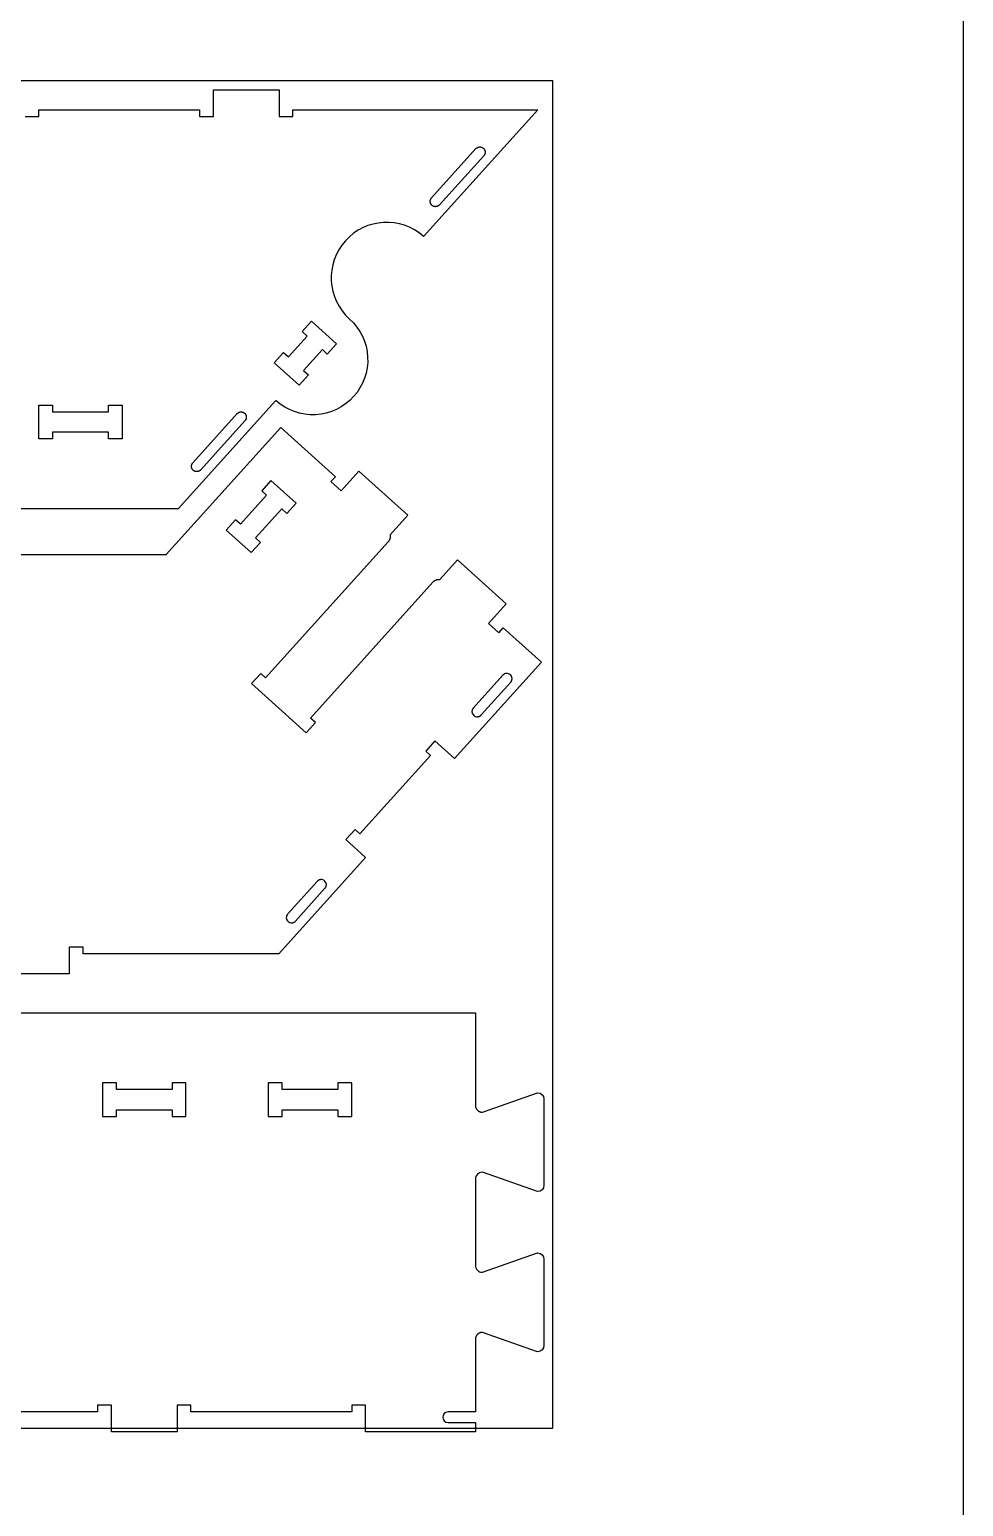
# Model space of a CAD drawing. Extents: x -13885 to -10701, y -84343 to -75479.
# Drawn here: x -11547 to -10701, y -78794 to -77456 of the extents above; entities that cross this region are included whole.
import ezdxf

# ---------------------------------------------------------------- set-up
doc = ezdxf.new("R2010")
doc.units = 0
for name, color, linetype in [('0_SHEET_SPRUCEPLY_2440X122', 1, 'CONTINUOUS'), ('3_ANYTOOL_CUTTHROUGH_INSID', 4, 'CONTINUOUS'), ('4_ANYTOOL_CUTTHROUGH_OUTSI', 5, 'CONTINUOUS'), ('DONOTCUT', 18, 'CONTINUOUS')]:
    doc.layers.add(name, color=color, linetype=linetype)

msp = doc.modelspace()

# ---------------------------------------------------------------- linework, layer by layer
at = {"layer": '0_SHEET_SPRUCEPLY_2440X122'}
msp.add_lwpolyline([(-13513.1, -77503), (-13513.1, -78723), (-11073.1, -78723), (-11073.1, -77503)], close=True, dxfattribs=at)
at = {"layer": '3_ANYTOOL_CUTTHROUGH_INSID', "color": 4}
for points in [[(-11142.8, -77564.3), (-11142.7, -77564.3), (-11142.6, -77564.2), (-11142.5, -77564.1), (-11142.5, -77564), (-11142.4, -77564), (-11142.3, -77563.9), (-11142.2, -77563.8), (-11142.1, -77563.8), (-11142, -77563.7), (-11141.9, -77563.6), (-11141.8, -77563.6), (-11141.7, -77563.5), (-11141.6, -77563.4), (-11141.5, -77563.4), (-11141.4, -77563.3), (-11141.3, -77563.3), (-11141.2, -77563.2), (-11141.1, -77563.2), (-11141, -77563.1), (-11140.9, -77563.1), (-11140.8, -77563), (-11140.7, -77563), (-11140.6, -77563), (-11140.4, -77562.9), (-11140.3, -77562.9), (-11140.2, -77562.9), (-11140.1, -77562.8), (-11140, -77562.8), (-11139.8, -77562.8), (-11139.7, -77562.8), (-11139.6, -77562.8), (-11139.5, -77562.8), (-11139.3, -77562.8), (-11139.2, -77562.8), (-11139.1, -77562.8), (-11139, -77562.8), (-11138.9, -77562.8), (-11138.7, -77562.8), (-11138.6, -77562.8), (-11138.5, -77562.8), (-11138.4, -77562.8), (-11138.3, -77562.9), (-11138.1, -77562.9), (-11138, -77562.9), (-11137.9, -77563), (-11137.8, -77563), (-11137.7, -77563), (-11137.6, -77563.1), (-11137.5, -77563.1), (-11137.3, -77563.2), (-11137.2, -77563.2), (-11137.1, -77563.3), (-11137, -77563.3), (-11136.9, -77563.4), (-11136.8, -77563.4), (-11136.7, -77563.5), (-11136.6, -77563.5), (-11136.6, -77563.6), (-11136.5, -77563.7), (-11136.4, -77563.7), (-11136.3, -77563.8), (-11136.2, -77563.9), (-11136.1, -77563.9), (-11136, -77564), (-11136, -77564.1), (-11135.9, -77564.1), (-11135.8, -77564.2), (-11135.7, -77564.3), (-11135.7, -77564.4), (-11135.6, -77564.5), (-11135.5, -77564.5), (-11135.5, -77564.6), (-11135.4, -77564.7), (-11135.3, -77564.8), (-11135.3, -77564.9), (-11135.2, -77565), (-11135.1, -77565.1), (-11135.1, -77565.2), (-11135, -77565.3), (-11135, -77565.4), (-11134.9, -77565.5), (-11134.9, -77565.6), (-11134.8, -77565.7), (-11134.8, -77565.8), (-11134.7, -77566), (-11134.7, -77566.1), (-11134.7, -77566.2), (-11134.6, -77566.3), (-11134.6, -77566.4), (-11134.6, -77566.5), (-11134.5, -77566.7), (-11134.5, -77566.8), (-11134.5, -77566.9), (-11134.5, -77567), (-11134.5, -77567.1), (-11134.5, -77567.3), (-11134.5, -77567.4), (-11134.5, -77567.5), (-11134.5, -77567.6), (-11134.5, -77567.8), (-11134.5, -77567.9), (-11134.5, -77568), (-11134.5, -77568.1), (-11134.5, -77568.2), (-11134.5, -77568.4), (-11134.6, -77568.5), (-11134.6, -77568.6), (-11134.6, -77568.7), (-11134.7, -77568.8), (-11134.7, -77569), (-11134.7, -77569.1), (-11134.8, -77569.2), (-11134.8, -77569.3), (-11134.9, -77569.4), (-11134.9, -77569.5), (-11135, -77569.6), (-11135, -77569.7), (-11135.1, -77569.8), (-11135.1, -77569.9), (-11135.2, -77570), (-11135.2, -77570.1), (-11135.3, -77570.2), (-11135.4, -77570.3), (-11135.4, -77570.4), (-11135.5, -77570.5), (-11135.6, -77570.5), (-11135.6, -77570.6), (-11135.7, -77570.7), (-11175.8, -77615.3), (-11175.9, -77615.4), (-11176, -77615.4), (-11176.1, -77615.5), (-11176.1, -77615.6), (-11176.2, -77615.7), (-11176.3, -77615.7), (-11176.4, -77615.8), (-11176.5, -77615.9), (-11176.6, -77615.9), (-11176.7, -77616), (-11176.8, -77616.1), (-11176.9, -77616.1), (-11176.9, -77616.2), (-11177, -77616.3), (-11177.2, -77616.3), (-11177.3, -77616.4), (-11177.4, -77616.4), (-11177.5, -77616.5), (-11177.6, -77616.5), (-11177.7, -77616.6), (-11177.8, -77616.6), (-11177.9, -77616.6), (-11178, -77616.7), (-11178.2, -77616.7), (-11178.3, -77616.7), (-11178.4, -77616.8), (-11178.5, -77616.8), (-11178.6, -77616.8), (-11178.8, -77616.8), (-11178.9, -77616.8), (-11179, -77616.8), (-11179.1, -77616.9), (-11179.2, -77616.9), (-11179.4, -77616.9), (-11179.5, -77616.9), (-11179.6, -77616.9), (-11179.7, -77616.8), (-11179.9, -77616.8), (-11180, -77616.8), (-11180.1, -77616.8), (-11180.2, -77616.8), (-11180.3, -77616.8), (-11180.5, -77616.7), (-11180.6, -77616.7), (-11180.7, -77616.7), (-11180.8, -77616.6), (-11180.9, -77616.6), (-11181, -77616.6), (-11181.1, -77616.5), (-11181.2, -77616.5), (-11181.3, -77616.4), (-11181.5, -77616.4), (-11181.6, -77616.3), (-11181.7, -77616.3), (-11181.8, -77616.2), (-11181.9, -77616.2), (-11181.9, -77616.1), (-11182, -77616), (-11182.1, -77616), (-11182.2, -77615.9), (-11182.3, -77615.8), (-11182.4, -77615.8), (-11182.5, -77615.7), (-11182.5, -77615.6), (-11182.6, -77615.6), (-11182.7, -77615.5), (-11182.8, -77615.4), (-11182.8, -77615.3), (-11182.9, -77615.3), (-11183, -77615.2), (-11183.1, -77615.1), (-11183.1, -77615), (-11183.2, -77614.9), (-11183.3, -77614.8), (-11183.3, -77614.7), (-11183.4, -77614.6), (-11183.5, -77614.5), (-11183.5, -77614.4), (-11183.6, -77614.3), (-11183.6, -77614.2), (-11183.7, -77614.1), (-11183.7, -77614), (-11183.8, -77613.9), (-11183.8, -77613.8), (-11183.9, -77613.7), (-11183.9, -77613.6), (-11183.9, -77613.4), (-11184, -77613.3), (-11184, -77613.2), (-11184, -77613.1), (-11184, -77613), (-11184.1, -77612.8), (-11184.1, -77612.7), (-11184.1, -77612.6), (-11184.1, -77612.5), (-11184.1, -77612.4), (-11184.1, -77612.2), (-11184.1, -77612.1), (-11184.1, -77612), (-11184.1, -77611.9), (-11184.1, -77611.7), (-11184.1, -77611.6), (-11184.1, -77611.5), (-11184.1, -77611.4), (-11184, -77611.3), (-11184, -77611.1), (-11184, -77611), (-11184, -77610.9), (-11183.9, -77610.8), (-11183.9, -77610.7), (-11183.9, -77610.6), (-11183.8, -77610.5), (-11183.8, -77610.3), (-11183.7, -77610.2), (-11183.7, -77610.1), (-11183.6, -77610), (-11183.6, -77609.9), (-11183.5, -77609.8), (-11183.5, -77609.7), (-11183.4, -77609.6), (-11183.4, -77609.5), (-11183.3, -77609.4), (-11183.2, -77609.4), (-11183.2, -77609.3), (-11183.1, -77609.2), (-11183, -77609.1), (-11183, -77609), (-11182.9, -77608.9)], [(-11312.5, -77752.9), (-11295.5, -77734), (-11299.9, -77729.9), (-11291.6, -77720.7), (-11268.9, -77741.1), (-11277.3, -77750.4), (-11281.7, -77746.3), (-11298.8, -77765.3), (-11294.3, -77769.3), (-11302.7, -77778.6), (-11325.4, -77758.2), (-11317, -77748.9)], [(-11525.9, -77821.1), (-11525.9, -77827.1), (-11538.4, -77827.1), (-11538.4, -77796.6), (-11525.9, -77796.6), (-11525.9, -77802.6), (-11475.4, -77802.6), (-11475.4, -77796.6), (-11462.9, -77796.6), (-11462.9, -77827.1), (-11475.4, -77827.1), (-11475.4, -77821.1)], [(-11358.8, -77804.3), (-11358.8, -77804.2), (-11358.7, -77804.2), (-11358.6, -77804.1), (-11358.5, -77804), (-11358.4, -77803.9), (-11358.4, -77803.9), (-11358.3, -77803.8), (-11358.2, -77803.7), (-11358.1, -77803.7), (-11358, -77803.6), (-11357.9, -77803.5), (-11357.8, -77803.5), (-11357.7, -77803.4), (-11357.6, -77803.4), (-11357.5, -77803.3), (-11357.4, -77803.2), (-11357.3, -77803.2), (-11357.2, -77803.1), (-11357.1, -77803.1), (-11357, -77803.1), (-11356.9, -77803), (-11356.7, -77803), (-11356.6, -77802.9), (-11356.5, -77802.9), (-11356.4, -77802.9), (-11356.3, -77802.8), (-11356.2, -77802.8), (-11356, -77802.8), (-11355.9, -77802.8), (-11355.8, -77802.8), (-11355.7, -77802.8), (-11355.5, -77802.8), (-11355.4, -77802.7), (-11355.3, -77802.7), (-11355.2, -77802.7), (-11355.1, -77802.8), (-11354.9, -77802.8), (-11354.8, -77802.8), (-11354.7, -77802.8), (-11354.6, -77802.8), (-11354.4, -77802.8), (-11354.3, -77802.8), (-11354.2, -77802.9), (-11354.1, -77802.9), (-11354, -77802.9), (-11353.9, -77803), (-11353.8, -77803), (-11353.6, -77803), (-11353.5, -77803.1), (-11353.4, -77803.1), (-11353.3, -77803.2), (-11353.2, -77803.2), (-11353.1, -77803.3), (-11353, -77803.3), (-11352.9, -77803.4), (-11352.8, -77803.4), (-11352.7, -77803.5), (-11352.6, -77803.6), (-11352.5, -77803.6), (-11352.4, -77803.7), (-11352.4, -77803.8), (-11352.3, -77803.8), (-11352.2, -77803.9), (-11352.1, -77804), (-11352, -77804), (-11352, -77804.1), (-11351.9, -77804.2), (-11351.8, -77804.3), (-11351.7, -77804.3), (-11351.7, -77804.4), (-11351.6, -77804.5), (-11351.5, -77804.6), (-11351.5, -77804.7), (-11351.4, -77804.8), (-11351.3, -77804.9), (-11351.3, -77805), (-11351.2, -77805.1), (-11351.2, -77805.2), (-11351.1, -77805.3), (-11351, -77805.4), (-11351, -77805.5), (-11350.9, -77805.6), (-11350.9, -77805.7), (-11350.9, -77805.8), (-11350.8, -77805.9), (-11350.8, -77806), (-11350.7, -77806.2), (-11350.7, -77806.3), (-11350.7, -77806.4), (-11350.6, -77806.5), (-11350.6, -77806.6), (-11350.6, -77806.8), (-11350.6, -77806.9), (-11350.6, -77807), (-11350.6, -77807.1), (-11350.6, -77807.2), (-11350.5, -77807.4), (-11350.5, -77807.5), (-11350.5, -77807.6), (-11350.6, -77807.7), (-11350.6, -77807.9), (-11350.6, -77808), (-11350.6, -77808.1), (-11350.6, -77808.2), (-11350.6, -77808.3), (-11350.6, -77808.5), (-11350.7, -77808.6), (-11350.7, -77808.7), (-11350.7, -77808.8), (-11350.8, -77808.9), (-11350.8, -77809), (-11350.8, -77809.2), (-11350.9, -77809.3), (-11350.9, -77809.4), (-11351, -77809.5), (-11351, -77809.6), (-11351.1, -77809.7), (-11351.1, -77809.8), (-11351.2, -77809.9), (-11351.2, -77810), (-11351.3, -77810.1), (-11351.4, -77810.2), (-11351.4, -77810.3), (-11351.5, -77810.3), (-11351.6, -77810.4), (-11351.6, -77810.5), (-11351.7, -77810.6), (-11351.8, -77810.7), (-11391.9, -77855.3), (-11392, -77855.3), (-11392.1, -77855.4), (-11392.1, -77855.5), (-11392.2, -77855.6), (-11392.3, -77855.6), (-11392.4, -77855.7), (-11392.5, -77855.8), (-11392.6, -77855.9), (-11392.6, -77855.9), (-11392.7, -77856), (-11392.8, -77856.1), (-11392.9, -77856.1), (-11393, -77856.2), (-11393.1, -77856.2), (-11393.2, -77856.3), (-11393.3, -77856.3), (-11393.4, -77856.4), (-11393.5, -77856.4), (-11393.7, -77856.5), (-11393.8, -77856.5), (-11393.9, -77856.6), (-11394, -77856.6), (-11394.1, -77856.6), (-11394.2, -77856.7), (-11394.3, -77856.7), (-11394.5, -77856.7), (-11394.6, -77856.8), (-11394.7, -77856.8), (-11394.8, -77856.8), (-11395, -77856.8), (-11395.1, -77856.8), (-11395.2, -77856.8), (-11395.3, -77856.8), (-11395.4, -77856.8), (-11395.6, -77856.8), (-11395.7, -77856.8), (-11395.8, -77856.8), (-11395.9, -77856.8), (-11396.1, -77856.8), (-11396.2, -77856.8), (-11396.3, -77856.8), (-11396.4, -77856.7), (-11396.5, -77856.7), (-11396.6, -77856.7), (-11396.8, -77856.7), (-11396.9, -77856.6), (-11397, -77856.6), (-11397.1, -77856.5), (-11397.2, -77856.5), (-11397.3, -77856.5), (-11397.4, -77856.4), (-11397.5, -77856.4), (-11397.6, -77856.3), (-11397.7, -77856.3), (-11397.8, -77856.2), (-11397.9, -77856.1), (-11398, -77856.1), (-11398.1, -77856), (-11398.2, -77856), (-11398.3, -77855.9), (-11398.4, -77855.8), (-11398.5, -77855.8), (-11398.5, -77855.7), (-11398.6, -77855.6), (-11398.7, -77855.5), (-11398.8, -77855.5), (-11398.9, -77855.4), (-11398.9, -77855.3), (-11399, -77855.2), (-11399.1, -77855.2), (-11399.1, -77855.1), (-11399.2, -77855), (-11399.3, -77854.9), (-11399.3, -77854.8), (-11399.4, -77854.7), (-11399.5, -77854.6), (-11399.5, -77854.5), (-11399.6, -77854.4), (-11399.6, -77854.3), (-11399.7, -77854.2), (-11399.7, -77854.1), (-11399.8, -77854), (-11399.8, -77853.9), (-11399.9, -77853.8), (-11399.9, -77853.7), (-11400, -77853.5), (-11400, -77853.4), (-11400, -77853.3), (-11400.1, -77853.2), (-11400.1, -77853.1), (-11400.1, -77852.9), (-11400.1, -77852.8), (-11400.2, -77852.7), (-11400.2, -77852.6), (-11400.2, -77852.5), (-11400.2, -77852.3), (-11400.2, -77852.2), (-11400.2, -77852.1), (-11400.2, -77852), (-11400.2, -77851.8), (-11400.2, -77851.7), (-11400.2, -77851.6), (-11400.2, -77851.5), (-11400.1, -77851.4), (-11400.1, -77851.2), (-11400.1, -77851.1), (-11400.1, -77851), (-11400, -77850.9), (-11400, -77850.8), (-11400, -77850.7), (-11399.9, -77850.5), (-11399.9, -77850.4), (-11399.9, -77850.3), (-11399.8, -77850.2), (-11399.8, -77850.1), (-11399.7, -77850), (-11399.7, -77849.9), (-11399.6, -77849.8), (-11399.6, -77849.7), (-11399.5, -77849.6), (-11399.4, -77849.5), (-11399.4, -77849.4), (-11399.3, -77849.3), (-11399.2, -77849.2), (-11399.2, -77849.2), (-11399.1, -77849.1), (-11399, -77849), (-11399, -77848.9)], [(-11328.3, -77864.9), (-11336.6, -77874.2), (-11332.2, -77878.2), (-11355.9, -77904.5), (-11360.4, -77900.5), (-11368.8, -77909.8), (-11346.1, -77930.2), (-11337.7, -77920.9), (-11342.2, -77916.9), (-11318.4, -77890.5), (-11314, -77894.6), (-11305.6, -77885.3)], [(-11417.7, -78434.9), (-11417.7, -78440.9), (-11405.2, -78440.9), (-11405.2, -78410.4), (-11417.7, -78410.4), (-11417.7, -78416.4), (-11468.2, -78416.4), (-11468.2, -78410.4), (-11480.7, -78410.4), (-11480.7, -78440.9), (-11468.2, -78440.9), (-11468.2, -78434.9)], [(-11267.7, -78434.9), (-11267.7, -78440.9), (-11255.2, -78440.9), (-11255.2, -78410.4), (-11267.7, -78410.4), (-11267.7, -78416.4), (-11318.2, -78416.4), (-11318.2, -78410.4), (-11330.7, -78410.4), (-11330.7, -78440.9), (-11318.2, -78440.9), (-11318.2, -78434.9)]]:
    msp.add_lwpolyline(points, close=True, dxfattribs=at)
for points in [[(-11111.2, -78047.5), (-11111.2, -78047.4), (-11111.1, -78047.3), (-11111, -78047.2), (-11110.9, -78047.1), (-11110.9, -78047.1), (-11110.8, -78047), (-11110.7, -78046.9), (-11110.7, -78046.8), (-11110.6, -78046.7), (-11110.6, -78046.6), (-11110.5, -78046.5), (-11110.5, -78046.3), (-11110.4, -78046.2), (-11110.4, -78046.1), (-11110.3, -78046), (-11110.3, -78045.9), (-11110.2, -78045.8), (-11110.2, -78045.7), (-11110.2, -78045.6), (-11110.2, -78045.5), (-11110.1, -78045.3), (-11110.1, -78045.2), (-11110.1, -78045.1), (-11110.1, -78045), (-11110, -78044.9), (-11110, -78044.8), (-11110, -78044.7), (-11110, -78044.5), (-11110, -78044.4), (-11110, -78044.3), (-11110, -78044.2), (-11110, -78044.1, 0.198912), (-11111.6, -78040.8, 0.198912), (-11115, -78039.6, 0.198912), (-11118.3, -78041.1), (-11145.1, -78070.9), (-11145.1, -78071), (-11145.2, -78071), (-11145.3, -78071.1), (-11145.3, -78071.2), (-11145.4, -78071.3), (-11145.5, -78071.4), (-11145.5, -78071.5), (-11145.6, -78071.6), (-11145.7, -78071.7), (-11145.7, -78071.8), (-11145.8, -78071.9), (-11145.8, -78072), (-11145.9, -78072.1), (-11145.9, -78072.2), (-11146, -78072.4), (-11146, -78072.5), (-11146, -78072.6), (-11146.1, -78072.7), (-11146.1, -78072.8), (-11146.1, -78072.9), (-11146.2, -78073), (-11146.2, -78073.1), (-11146.2, -78073.3), (-11146.2, -78073.4), (-11146.2, -78073.5), (-11146.3, -78073.6), (-11146.3, -78073.7), (-11146.3, -78073.8), (-11146.3, -78074), (-11146.3, -78074.1), (-11146.3, -78074.2), (-11146.3, -78074.3, 0.198913), (-11144.7, -78077.6, 0.198913), (-11141.3, -78078.8), (-11141.2, -78078.8), (-11141.1, -78078.8), (-11140.9, -78078.8), (-11140.8, -78078.7), (-11140.7, -78078.7), (-11140.6, -78078.7), (-11140.5, -78078.7), (-11140.4, -78078.7), (-11140.3, -78078.6), (-11140.1, -78078.6), (-11140, -78078.6), (-11139.9, -78078.5), (-11139.8, -78078.5), (-11139.7, -78078.4), (-11139.6, -78078.4), (-11139.5, -78078.3), (-11139.4, -78078.3), (-11139.3, -78078.2), (-11139.2, -78078.2), (-11139.1, -78078.1), (-11139, -78078.1), (-11138.9, -78078), (-11138.8, -78077.9), (-11138.7, -78077.9), (-11138.6, -78077.8), (-11138.5, -78077.7), (-11138.4, -78077.6), (-11138.3, -78077.6), (-11138.2, -78077.5), (-11138.2, -78077.4), (-11138.1, -78077.3), (-11138, -78077.2)], [(-11306.1, -78264), (-11279.4, -78234.2), (-11279.3, -78234.1), (-11279.2, -78234.1), (-11279.1, -78234), (-11279.1, -78233.9), (-11279, -78233.8), (-11278.9, -78233.7), (-11278.9, -78233.6), (-11278.8, -78233.5), (-11278.8, -78233.4), (-11278.7, -78233.3), (-11278.6, -78233.2), (-11278.6, -78233.1), (-11278.5, -78233), (-11278.5, -78232.9), (-11278.5, -78232.7), (-11278.4, -78232.6), (-11278.4, -78232.5), (-11278.3, -78232.4), (-11278.3, -78232.3), (-11278.3, -78232.2), (-11278.3, -78232.1), (-11278.2, -78232), (-11278.2, -78231.8), (-11278.2, -78231.7), (-11278.2, -78231.6), (-11278.2, -78231.5), (-11278.2, -78231.4), (-11278.1, -78231.3), (-11278.1, -78231.1), (-11278.1, -78231), (-11278.1, -78230.9), (-11278.1, -78230.8, 0.198913), (-11279.7, -78227.5, 0.198913), (-11283.1, -78226.3), (-11283.3, -78226.3), (-11283.4, -78226.3), (-11283.5, -78226.3), (-11283.6, -78226.4), (-11283.7, -78226.4), (-11283.8, -78226.4), (-11283.9, -78226.4), (-11284.1, -78226.4), (-11284.2, -78226.5), (-11284.3, -78226.5), (-11284.4, -78226.5), (-11284.5, -78226.6), (-11284.6, -78226.6), (-11284.7, -78226.7), (-11284.8, -78226.7), (-11284.9, -78226.8), (-11285, -78226.8), (-11285.1, -78226.9), (-11285.3, -78226.9), (-11285.4, -78227), (-11285.5, -78227.1), (-11285.6, -78227.1), (-11285.6, -78227.2), (-11285.7, -78227.3), (-11285.8, -78227.3), (-11285.9, -78227.4), (-11286, -78227.5), (-11286.1, -78227.5), (-11286.2, -78227.6), (-11286.3, -78227.7), (-11286.3, -78227.8), (-11286.4, -78227.9), (-11313.2, -78257.6, 0.198912), (-11314.4, -78261, 0.198912), (-11312.8, -78264.3, 0.198912), (-11309.4, -78265.5), (-11309.3, -78265.5), (-11309.2, -78265.5), (-11309.1, -78265.5), (-11309, -78265.5), (-11308.8, -78265.5), (-11308.7, -78265.4), (-11308.6, -78265.4), (-11308.5, -78265.4), (-11308.4, -78265.4), (-11308.3, -78265.3), (-11308.2, -78265.3), (-11308, -78265.2), (-11307.9, -78265.2), (-11307.8, -78265.2), (-11307.7, -78265.1), (-11307.6, -78265.1), (-11307.5, -78265), (-11307.4, -78265), (-11307.3, -78264.9), (-11307.2, -78264.8), (-11307.1, -78264.8), (-11307, -78264.7), (-11306.9, -78264.6), (-11306.8, -78264.6), (-11306.7, -78264.5), (-11306.6, -78264.4), (-11306.5, -78264.4), (-11306.5, -78264.3), (-11306.4, -78264.2), (-11306.3, -78264.1), (-11306.2, -78264)]]:
    msp.add_lwpolyline(points, format="xyb", close=True, dxfattribs=at)
at = {"layer": '4_ANYTOOL_CUTTHROUGH_OUTSI', "color": 5}
for points in [[(-11550.9, -77535.1), (-11538.4, -77535.1), (-11538.4, -77529.1), (-11392.9, -77529.1), (-11392.9, -77535.1), (-11380.4, -77535.1), (-11380.4, -77511.1), (-11320.9, -77511.1), (-11320.9, -77535.1), (-11308.4, -77535.1), (-11308.4, -77529.1), (-11086.8, -77529.1), (-11190.1, -77643.8), (-11190.1, -77643.8, 0.997516), (-11257.1, -77718.6, -0.414214), (-11253.5, -77788.9, -0.414214), (-11323.7, -77792.6), (-11323.9, -77792.4), (-11324.1, -77792.6), (-11412.3, -77890.6), (-11800.6, -77890.6)], [(-11593, -78346.9), (-11293, -78346.9), (-11143.2, -78346.9), (-11143.2, -78346.9), (-11143.2, -78430.7), (-11143.2, -78430.8), (-11143.2, -78431), (-11143.2, -78431.1), (-11143.2, -78431.3), (-11143.2, -78431.4), (-11143.2, -78431.5), (-11143.1, -78431.7), (-11143.1, -78431.8), (-11143.1, -78432), (-11143, -78432.1), (-11143, -78432.3), (-11143, -78432.4), (-11142.9, -78432.6), (-11142.9, -78432.7), (-11142.8, -78432.8), (-11142.8, -78433), (-11142.7, -78433.1), (-11142.6, -78433.3), (-11142.6, -78433.4), (-11142.5, -78433.5), (-11142.4, -78433.7), (-11142.3, -78433.8), (-11142.3, -78434), (-11142.2, -78434.1), (-11142.1, -78434.2), (-11142, -78434.4), (-11141.9, -78434.5), (-11141.8, -78434.6), (-11141.7, -78434.7), (-11141.6, -78434.8), (-11141.5, -78435), (-11141.4, -78435.1), (-11141.3, -78435.2), (-11141.1, -78435.3), (-11141, -78435.4), (-11140.9, -78435.5), (-11140.8, -78435.6), (-11140.6, -78435.7), (-11140.5, -78435.8), (-11140.4, -78435.9), (-11140.2, -78436), (-11140.1, -78436), (-11140, -78436.1), (-11139.8, -78436.2), (-11139.7, -78436.3), (-11139.5, -78436.3), (-11139.4, -78436.4), (-11139.3, -78436.5), (-11139.1, -78436.5), (-11139, -78436.6), (-11138.8, -78436.6), (-11138.7, -78436.7), (-11138.5, -78436.7), (-11138.4, -78436.7), (-11138.2, -78436.8), (-11138.1, -78436.8), (-11138, -78436.8), (-11137.8, -78436.8), (-11137.7, -78436.9), (-11137.5, -78436.9), (-11137.4, -78436.9), (-11137.2, -78436.9), (-11137.1, -78436.9), (-11137, -78436.9), (-11136.9, -78436.9), (-11136.9, -78436.9), (-11086.9, -78419.4), (-11086.9, -78419.4, -0.412073), (-11081.2, -78425.1), (-11081.2, -78503.1, -0.412073), (-11086.9, -78508.9), (-11136.9, -78491.4), (-11136.9, -78491.4), (-11137, -78491.4), (-11137, -78491.4, 0.414214), (-11143.2, -78497.6), (-11143.2, -78575.6, 0.414214), (-11137, -78581.9), (-11136.9, -78581.9), (-11136.9, -78581.9), (-11086.9, -78564.4), (-11086.9, -78564.4, -0.412073), (-11081.2, -78570.1), (-11081.2, -78648.1, -0.412073), (-11086.9, -78653.9), (-11136.9, -78636.4), (-11136.9, -78636.4), (-11137, -78636.4), (-11137, -78636.4), (-11137.1, -78636.4), (-11137.2, -78636.4), (-11137.4, -78636.4), (-11137.5, -78636.4), (-11137.7, -78636.4), (-11137.8, -78636.4), (-11138, -78636.5), (-11138.1, -78636.5), (-11138.2, -78636.5), (-11138.4, -78636.6), (-11138.5, -78636.6), (-11138.7, -78636.6), (-11138.8, -78636.7), (-11139, -78636.7), (-11139.1, -78636.8), (-11139.3, -78636.8), (-11139.4, -78636.9), (-11139.5, -78636.9), (-11139.7, -78637), (-11139.8, -78637.1), (-11140, -78637.2), (-11140.1, -78637.2), (-11140.2, -78637.3), (-11140.4, -78637.4), (-11140.5, -78637.5), (-11140.6, -78637.6), (-11140.8, -78637.7), (-11140.9, -78637.8), (-11141, -78637.9), (-11141.1, -78638), (-11141.3, -78638.1), (-11141.4, -78638.2), (-11141.5, -78638.3), (-11141.6, -78638.4), (-11141.7, -78638.6), (-11141.8, -78638.7), (-11141.9, -78638.8), (-11142, -78638.9), (-11142.1, -78639.1), (-11142.2, -78639.2), (-11142.3, -78639.3), (-11142.3, -78639.5), (-11142.4, -78639.6), (-11142.5, -78639.7), (-11142.6, -78639.9), (-11142.6, -78640), (-11142.7, -78640.2), (-11142.8, -78640.3), (-11142.8, -78640.4), (-11142.9, -78640.6), (-11142.9, -78640.7), (-11143, -78640.9), (-11143, -78641), (-11143, -78641.2), (-11143.1, -78641.3), (-11143.1, -78641.5), (-11143.1, -78641.6), (-11143.2, -78641.7), (-11143.2, -78641.9), (-11143.2, -78642), (-11143.2, -78642.2), (-11143.2, -78642.3), (-11143.2, -78642.4), (-11143.2, -78642.6), (-11143.2, -78708.4), (-11168, -78708.4, 1), (-11168, -78717.9), (-11143.2, -78717.9), (-11143.2, -78726.4), (-11242.7, -78726.4), (-11242.7, -78702.4), (-11255.2, -78702.4), (-11255.2, -78708.4), (-11400.7, -78708.4), (-11400.7, -78702.4), (-11413.2, -78702.4), (-11413.2, -78702.6), (-11413.2, -78702.6), (-11413.2, -78726.4), (-11472.7, -78726.4), (-11472.7, -78702.6), (-11472.7, -78702.4), (-11485.2, -78702.4), (-11485.2, -78708.4), (-11593, -78708.4)]]:
    msp.add_lwpolyline(points, format="xyb", dxfattribs=at)
msp.add_lwpolyline([(-11760.5, -77932), (-11460.5, -77932), (-11423.2, -77932), (-11423.1, -77932), (-11423, -77932), (-11319.4, -77817), (-11270, -77861.5), (-11274, -77865.9), (-11264.8, -77874.3), (-11248.7, -77856.4), (-11204.5, -77896.3), (-11220.5, -77914), (-11220.4, -77914.1), (-11220.4, -77914.1), (-11220.4, -77914.3), (-11220.4, -77914.5), (-11220.4, -77914.7), (-11220.3, -77914.9), (-11220.3, -77915.1), (-11220.3, -77915.3), (-11220.3, -77915.5), (-11220.3, -77915.7), (-11220.3, -77915.9), (-11220.4, -77916.1), (-11220.4, -77916.4), (-11220.4, -77916.6), (-11220.5, -77916.8), (-11220.5, -77917), (-11220.6, -77917.2), (-11220.6, -77917.5), (-11220.7, -77917.7), (-11220.7, -77917.9), (-11220.8, -77918.1), (-11220.9, -77918.3), (-11221, -77918.5), (-11221.1, -77918.7), (-11221.2, -77918.9), (-11221.3, -77919.1), (-11221.4, -77919.3), (-11221.5, -77919.4), (-11221.6, -77919.6), (-11221.7, -77919.8), (-11221.8, -77919.9), (-11221.9, -77920.1), (-11222, -77920.2), (-11222.2, -77920.4), (-11333.1, -78043.5), (-11337.5, -78039.5), (-11345.9, -78048.8), (-11296.5, -78093.3), (-11288.1, -78084), (-11292.6, -78080), (-11181.7, -77956.8), (-11181.7, -77956.8), (-11181.5, -77956.7), (-11181.4, -77956.6), (-11181.3, -77956.4), (-11181.1, -77956.3), (-11181, -77956.2), (-11180.8, -77956.1), (-11180.7, -77955.9), (-11180.5, -77955.8), (-11180.3, -77955.7), (-11180.2, -77955.6), (-11180, -77955.5), (-11179.8, -77955.4), (-11179.6, -77955.3), (-11179.4, -77955.2), (-11179.2, -77955.1), (-11179, -77955), (-11178.8, -77954.9), (-11178.6, -77954.9), (-11178.4, -77954.8), (-11178.2, -77954.7), (-11178, -77954.7), (-11177.8, -77954.6), (-11177.5, -77954.6), (-11177.3, -77954.5), (-11177.1, -77954.5), (-11176.9, -77954.5), (-11176.7, -77954.5), (-11176.5, -77954.5), (-11176.3, -77954.4), (-11176, -77954.4), (-11175.8, -77954.5), (-11175.6, -77954.5), (-11175.5, -77954.5), (-11175.4, -77954.4), (-11159.5, -77936.7), (-11115.3, -77976.6), (-11131.4, -77994.4), (-11122.1, -78002.8), (-11118.1, -77998.3), (-11083.5, -78029.4), (-11162, -78116.6), (-11179.9, -78100.6), (-11188.2, -78109.9), (-11183.8, -78113.9), (-11247.7, -78184.9), (-11252.2, -78180.8), (-11260.5, -78190.1), (-11242.7, -78206.2), (-11321.3, -78293.5), (-11460.5, -78293.5), (-11498.3, -78293.5), (-11498.3, -78287.5), (-11510.8, -78287.5), (-11510.8, -78287.8), (-11510.8, -78311.5), (-11710.3, -78311.5)], dxfattribs=at)
at = {"layer": 'DONOTCUT'}
msp.add_lwpolyline([(-13884.8, -84342.5), (-10701.4, -84342.5), (-10701.4, -75479), (-13884.8, -75479)], close=True, dxfattribs=at)

doc.saveas('drawing.dxf')
